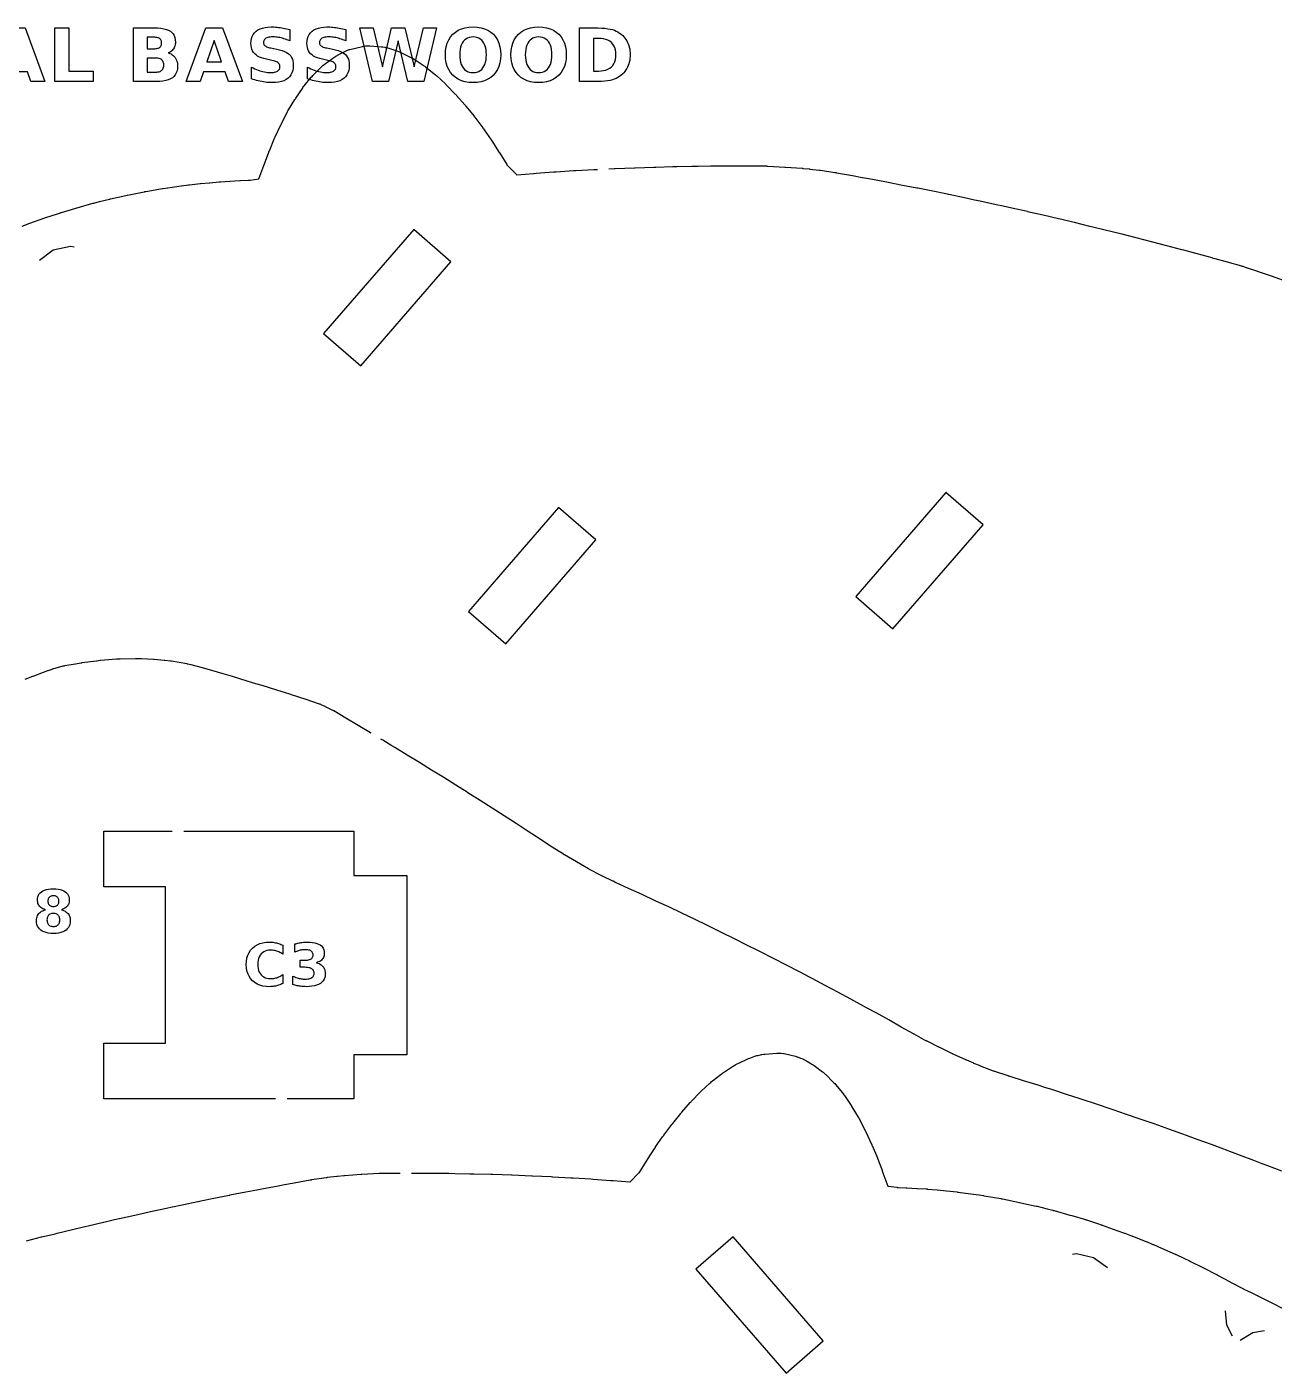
# Model space of a CAD drawing. Header units: millimetres. Extents: x 3 to 297, y 9 to 291.
# Drawn here: x 118.6 to 189.2, y 213.9 to 290.1 of the extents above; entities that cross this region are included whole.
import ezdxf

# ---------------------------------------------------------------- set-up
doc = ezdxf.new("R2010")
doc.units = ezdxf.units.MM
for name, color, linetype in [('CUT', 1, 'CONTINUOUS'), ('ENGRAVE', 5, 'CONTINUOUS'), ('SCORE', 7, 'CONTINUOUS')]:
    doc.layers.add(name, color=color, linetype=linetype)

msp = doc.modelspace()

# ---------------------------------------------------------------- linework, layer by layer
at = {"layer": 'CUT', "color": 1}
for points in [[(118.3047, 278.8255), (118.7427, 278.9843), (118.7467, 278.9858), (119.5867, 279.2874), (119.603, 279.2931), (119.6193, 279.2987), (119.6356, 279.3042), (119.8361, 279.3704), (119.839, 279.3714), (120.4695, 279.578), (120.4891, 279.5843), (120.5087, 279.5904), (120.5284, 279.5963), (121.2862, 279.8191), (121.289, 279.82), (121.4044, 279.8536), (121.4124, 279.8559), (122.3029, 280.1095), (122.3229, 280.115), (122.3428, 280.1204), (122.3629, 280.1256), (122.6829, 280.2061), (122.6861, 280.2069), (123.2539, 280.3483), (123.2732, 280.353), (123.2926, 280.3575), (123.312, 280.3619), (124.0088, 280.5136), (124.0142, 280.5147), (124.2528, 280.5656), (124.2615, 280.5675), (125.22, 280.7654), (125.2392, 280.7692), (125.2584, 280.7729), (125.2776, 280.7764), (125.3039, 280.781), (125.3072, 280.7816), (126.2462, 280.9445), (126.2608, 280.947), (126.2753, 280.9493), (126.2899, 280.9516), (126.5391, 280.9892), (126.5461, 280.9902), (126.5532, 280.9913), (126.5602, 280.9923), (127.3085, 281.097), (127.3181, 281.0983), (127.7294, 281.1528), (127.7457, 281.1549), (127.762, 281.1569), (127.7782, 281.1587), (128.3853, 281.224), (128.3955, 281.2251), (128.9093, 281.2764), (128.92, 281.2775), (129.4655, 281.3275), (129.4867, 281.3293), (129.5077, 281.3309), (129.5287, 281.3323), (130.0528, 281.3637), (130.0566, 281.3639), (130.6263, 281.3964), (130.6373, 281.397), (130.6483, 281.3975), (130.6594, 281.398), (131.117, 281.4166), (131.1461, 281.4184), (131.1752, 281.421), (131.2042, 281.4243), (131.6927, 281.4911), (131.6964, 281.4917), (131.6979, 281.4952), (131.9812, 282.2481), (132.0733, 282.4927), (132.2665, 283.0112), (132.2762, 283.0364), (132.2861, 283.0614), (132.2963, 283.0864), (132.5907, 283.7886), (132.6022, 283.8151), (132.6139, 283.8415), (132.626, 283.8678), (132.951, 284.5579), (132.959, 284.5745), (132.9671, 284.591), (132.9753, 284.6075), (133.1568, 284.9668), (133.2977, 285.2477), (133.3241, 285.2977), (133.3515, 285.3471), (133.38, 285.396), (133.7376, 285.98), (133.754, 286.0061), (133.7707, 286.032), (133.7877, 286.0577), (134.1648, 286.6143), (134.2005, 286.6644), (134.2372, 286.7137), (134.2752, 286.7621), (134.6684, 287.2411), (134.7099, 287.2892), (134.7524, 287.3362), (134.796, 287.3823), (135.2097, 287.7984), (135.2463, 287.8339), (135.2659, 287.8522), (135.3431, 287.9189), (135.3641, 287.9356), (135.4045, 287.9667), (135.8798, 288.3176), (135.9398, 288.3594), (136.0008, 288.3995), (136.063, 288.438), (136.2209, 288.5298), (136.2606, 288.552), (136.3007, 288.5735), (136.3412, 288.5943), (136.573, 288.7087), (136.6405, 288.7398), (136.6764, 288.7551), (136.8161, 288.8056), (136.8535, 288.8169), (136.9252, 288.8363), (137.5009, 288.975), (137.5682, 288.9893), (137.6036, 288.996), (137.7417, 289.0145), (137.881, 289.0188), (137.9171, 289.0181), (137.9858, 289.0149), (138.6378, 288.9679), (138.6937, 288.9626), (138.7231, 288.9593), (138.834, 288.9418), (138.863, 288.936), (138.9179, 288.9238), (139.0527, 288.8908), (139.1129, 288.8746), (139.1725, 288.857), (139.2319, 288.838), (139.5193, 288.7386), (139.5958, 288.7095), (139.6712, 288.6781), (139.7457, 288.6444), (140.2728, 288.3862), (140.3477, 288.3465), (140.4212, 288.3046), (140.4934, 288.2603), (140.9998, 287.9269), (141.0444, 287.8962), (141.0884, 287.8646), (141.1318, 287.8321), (141.6316, 287.4416), (141.679, 287.4028), (141.7254, 287.363), (141.771, 287.322), (142.2595, 286.8625), (142.2802, 286.8426), (142.3007, 286.8225), (142.321, 286.8021), (142.8186, 286.2921), (142.8418, 286.2676), (142.8648, 286.2429), (142.8874, 286.2179), (143.3583, 285.6837), (143.3793, 285.6594), (143.3999, 285.6348), (143.4203, 285.61), (143.8802, 285.0348), (143.8933, 285.0182), (143.9063, 285.0014), (143.9191, 284.9846), (144.3727, 284.3789), (144.3856, 284.3615), (144.3983, 284.344), (144.4108, 284.3263), (144.4486, 284.2723), (144.8461, 283.7057), (144.8599, 283.6857), (144.8735, 283.6655), (144.8869, 283.6452), (145.3086, 282.9951), (145.317, 282.9819), (145.3254, 282.9687), (145.3337, 282.9554), (145.7318, 282.3089), (145.7429, 282.292), (145.777, 282.2487), (145.7908, 282.2338), (146.2814, 281.7379), (146.2908, 281.7288), (146.3038, 281.7296), (147.2482, 281.8049), (147.2603, 281.8058), (147.3909, 281.815), (148.3775, 281.8863), (148.3846, 281.8868), (148.3918, 281.8873), (148.399, 281.8877), (148.5195, 281.8951), (149.516, 281.9587), (149.5229, 281.9591), (149.5298, 281.9595), (149.5366, 281.9599), (149.6402, 281.9654), (150.6617, 282.0223), (150.6739, 282.023), (150.7537, 282.0267), (150.8596, 282.0318)], [(151.5089, 282.0629), (151.8205, 282.0778), (151.8308, 282.0783), (151.8597, 282.0794), (152.9589, 282.124), (152.9891, 282.1252), (152.9988, 282.1255), (154.0499, 282.1604), (154.1651, 282.1642), (154.1752, 282.1645), (155.1341, 282.1888), (155.3524, 282.1943), (155.362, 282.1945), (156.2115, 282.2095), (156.5505, 282.2153), (156.5592, 282.2155), (157.2829, 282.2232), (157.7577, 282.2279), (157.766, 282.228), (158.3484, 282.2301), (158.9746, 282.232), (158.9827, 282.232), (159.4084, 282.2307), (160.1881, 282.2276), (160.2024, 282.2275), (160.2167, 282.2273), (160.231, 282.227), (160.4312, 282.2219), (160.4526, 282.2212), (160.4739, 282.2203), (160.4953, 282.2193), (161.4636, 282.1638), (161.4704, 282.1634), (161.4772, 282.163), (161.484, 282.1625), (161.5039, 282.1612), (161.5114, 282.1606), (162.4488, 282.092), (162.4639, 282.0908), (162.479, 282.0895), (162.494, 282.0881), (162.8407, 282.0548), (162.8525, 282.0536), (162.8643, 282.0524), (162.876, 282.0511), (163.4083, 281.9904), (163.4322, 281.9875), (163.4561, 281.9843), (163.4799, 281.9809), (164.2949, 281.8582), (164.3048, 281.8566), (164.3146, 281.8551), (164.3245, 281.8535), (164.3684, 281.8462), (164.3782, 281.8445), (164.3879, 281.8429), (164.3976, 281.8411), (165.2954, 281.6785), (165.299, 281.6778), (165.8506, 281.5764), (165.8553, 281.5755), (166.2106, 281.5088), (167.1212, 281.3371), (167.4093, 281.283), (167.4147, 281.2819), (168.0291, 281.1639), (168.031, 281.1635), (168.9342, 280.9887), (168.9379, 280.9879), (168.9812, 280.9794), (168.9856, 280.9785), (169.8362, 280.8084), (169.8411, 280.8074), (170.5728, 280.6582), (170.5769, 280.6573), (170.7352, 280.6246), (170.7411, 280.6233), (171.6333, 280.4343), (171.636, 280.4337), (172.1889, 280.3153), (172.1936, 280.3143), (172.5264, 280.2418), (173.4196, 280.0487), (173.8171, 279.9625), (173.8209, 279.9617), (174.3066, 279.855), (174.3112, 279.854), (175.1921, 279.6573), (175.1987, 279.6558), (175.4613, 279.5958), (175.4651, 279.5949), (176.0775, 279.4531), (176.0817, 279.4521), (176.9604, 279.2456), (177.1321, 279.205), (177.1368, 279.2039), (177.8381, 279.0358), (178.7147, 278.8249), (178.8221, 278.799), (178.8254, 278.7982), (179.5859, 278.6128), (179.5901, 278.6117), (180.4537, 278.3982), (180.4623, 278.3961), (180.5281, 278.3793), (180.5304, 278.3787), (181.3259, 278.1749), (181.3295, 278.1739), (182.1936, 277.9498), (182.2654, 277.9313), (182.2677, 277.9307), (183.0554, 277.7253), (183.0583, 277.7246), (183.9166, 277.4988), (183.9208, 277.4977), (184.0159, 277.4723), (184.0175, 277.4719), (184.7749, 277.2691), (184.7807, 277.2675), (185.6297, 277.036), (185.6376, 277.0339), (185.7925, 276.9906), (185.7942, 276.9901), (186.4875, 276.7956), (186.4898, 276.7949), (187.31, 276.5632), (187.3311, 276.5571), (187.3521, 276.5508), (187.3731, 276.5443), (187.613, 276.4679), (187.622, 276.465), (188.1463, 276.294), (188.1629, 276.2884), (188.1795, 276.2828), (188.196, 276.277), (188.98, 275.9983), (188.9817, 275.9977), (189.6571, 275.7566)], [(138.0517, 250.1268), (138.0151, 250.1487), (138.013, 250.1499), (137.321, 250.5654), (136.6202, 250.9824), (135.9498, 251.3798), (135.9306, 251.3907), (135.9113, 251.4012), (135.8918, 251.4114), (135.4822, 251.616), (135.4751, 251.6195), (135.4679, 251.6229), (135.4607, 251.6263), (135.2332, 251.7327), (135.2005, 251.7468), (135.1676, 251.7599), (135.1342, 251.7721), (134.3783, 252.0235), (133.5447, 252.2924), (133.4478, 252.3233), (133.4464, 252.3238), (132.7208, 252.5558), (131.8846, 252.8161), (131.5378, 252.922), (131.5362, 252.9225), (131.0493, 253.0718), (130.21, 253.3233), (129.6753, 253.4793), (129.6736, 253.4798), (129.364, 253.5706), (128.5197, 253.8129), (128.5081, 253.8161), (127.8813, 253.9828), (127.8751, 253.9844), (127.8688, 253.986), (127.8626, 253.9876), (127.6818, 254.0316), (127.6606, 254.0364), (127.6394, 254.0408), (127.6181, 254.0448), (126.7525, 254.1917), (126.7384, 254.1939), (126.7242, 254.196), (126.71, 254.1979), (126.3787, 254.2383), (126.3704, 254.2392), (126.362, 254.2401), (126.3536, 254.241), (125.7858, 254.2944), (125.7725, 254.2955), (125.7591, 254.2965), (125.7457, 254.2973), (125.0598, 254.3317), (125.0491, 254.3322), (125.0383, 254.3325), (125.0276, 254.3328), (124.7655, 254.3367), (124.7537, 254.3368), (124.742, 254.3367), (124.7302, 254.3366), (123.8625, 254.3163), (123.8525, 254.316), (123.8425, 254.3156), (123.8325, 254.3151), (123.6773, 254.3064), (123.6699, 254.3059), (123.6626, 254.3054), (123.6553, 254.3049), (122.7456, 254.2319), (122.735, 254.231), (122.7245, 254.2299), (122.7139, 254.2288), (122.5347, 254.2082), (122.5241, 254.2069), (121.6856, 254.0955), (121.676, 254.0941), (121.6665, 254.0927), (121.6569, 254.0912), (121.3245, 254.0363), (120.7038, 253.9317), (120.6704, 253.9251), (120.6374, 253.9176), (120.6045, 253.9092), (120.0318, 253.7457), (120.019, 253.7419), (120.0062, 253.738), (119.9935, 253.7339), (119.7705, 253.6596), (119.7597, 253.6558), (119.7489, 253.652), (119.7382, 253.6481), (118.915, 253.3391), (118.9079, 253.3364), (118.9008, 253.3337), (118.8937, 253.3308), (118.4542, 253.1533)], [(189.5838, 225.3315), (188.7894, 225.6391), (188.4789, 225.7583), (187.9956, 225.9441), (187.2019, 226.2462), (186.4009, 226.5464), (186.3123, 226.5792), (185.6006, 226.8436), (184.7974, 227.1383), (184.1964, 227.3562), (183.9922, 227.4304), (183.1877, 227.7192), (182.3696, 228.0072), (182.1293, 228.0916), (181.5635, 228.2893), (180.7422, 228.5712), (180.1052, 228.7892), (179.9311, 228.8483), (179.105, 229.124), (178.2883, 229.3951), (178.1242, 229.4486), (177.4564, 229.6652), (176.6347, 229.9308), (176.183, 230.0742), (175.8007, 230.195), (174.9722, 230.4546), (174.2778, 230.6679), (174.1555, 230.7056), (174.1374, 230.7113), (174.1193, 230.7172), (174.1013, 230.7231), (173.3413, 230.9811), (173.319, 230.9888), (173.2969, 230.9968), (173.2747, 231.005), (172.5399, 231.2836), (172.519, 231.2918), (172.4982, 231.3001), (172.4774, 231.3085), (172.1675, 231.4381), (172.162, 231.4404), (171.761, 231.6102), (171.7404, 231.6191), (171.72, 231.6281), (171.6997, 231.6374), (170.9898, 231.9663), (170.9785, 231.9716), (170.9673, 231.9769), (170.9561, 231.9823), (170.2372, 232.3317), (170.2269, 232.3368), (169.5165, 232.6897), (169.4954, 232.7005), (169.4744, 232.7114), (169.4534, 232.7225), (168.7785, 233.0882), (168.7683, 233.0937), (168.7582, 233.0993), (168.7481, 233.1049), (168.0564, 233.4953), (167.3434, 233.8939), (166.6271, 234.2906), (166.0956, 234.5828), (165.9109, 234.6843), (165.1941, 235.0751), (164.4706, 235.4646), (163.7495, 235.8493), (163.0181, 236.2339), (162.9031, 236.294), (162.2906, 236.6139), (161.5605, 236.9923), (160.8289, 237.3684), (160.0941, 237.7424), (159.9014, 237.8396), (159.3568, 238.1139), (158.6188, 238.4827), (157.8787, 238.8493), (157.1322, 239.2152), (157.0502, 239.2554), (156.3956, 239.5735), (155.6386, 239.9345), (154.8968, 240.2874), (154.3416, 240.5468), (154.1348, 240.6427), (153.385, 240.9905), (152.6272, 241.3379), (151.881, 241.6761), (151.868, 241.6821), (151.8549, 241.6881), (151.8419, 241.6943), (151.7448, 241.7408), (151.7403, 241.743), (151.1474, 242.03), (151.1245, 242.0413), (151.1017, 242.0529), (151.079, 242.0647), (150.4158, 242.4176), (150.3959, 242.4284), (150.3762, 242.4393), (150.3565, 242.4504), (149.6792, 242.8407), (149.0027, 243.2302), (148.9818, 243.2424), (148.961, 243.2549), (148.9403, 243.2676), (148.3057, 243.6641), (148.2907, 243.6737), (148.2756, 243.6834), (148.2607, 243.6932), (147.6122, 244.1229), (146.9399, 244.5658), (146.2643, 245.007), (145.5831, 245.4476), (144.9093, 245.8818), (144.2238, 246.3175), (143.5365, 246.7508), (143.4928, 246.7783), (142.8525, 247.1802), (142.1657, 247.6091), (141.4775, 248.0365), (140.7886, 248.4623), (140.0984, 248.8863), (139.4048, 249.3095), (139.4025, 249.311), (139.2365, 249.4127), (138.7193, 249.7276), (138.6096, 249.7932)], [(132.65, 229.425), (122.925, 229.425), (122.925, 232.575), (126.425, 232.575), (126.425, 241.425), (122.925, 241.425), (122.925, 244.575), (126.8, 244.575)], [(127.45, 244.575), (137.075, 244.575), (137.075, 242.075), (140.075, 242.075), (140.075, 231.925), (137.075, 231.925), (137.075, 229.425), (133.3, 229.425)], [(140.3398, 225.2311), (140.6515, 225.2301), (141.234, 225.228), (141.2423, 225.2279), (141.7171, 225.2232), (142.4408, 225.2155), (142.4495, 225.2153), (142.7884, 225.2095), (143.638, 225.1945), (143.6476, 225.1943), (143.8659, 225.1888), (144.8248, 225.1645), (144.8349, 225.1642), (144.9501, 225.1604), (146.0012, 225.1255), (146.0109, 225.1252), (146.0411, 225.124), (147.1403, 225.0794), (147.1692, 225.0783), (147.1795, 225.0778), (148.2463, 225.0267), (148.3261, 225.023), (148.3383, 225.0223), (149.3598, 224.9654), (149.4634, 224.9599), (149.4702, 224.9595), (149.4771, 224.9591), (149.484, 224.9587), (150.4805, 224.8951), (150.601, 224.8877), (150.6082, 224.8873), (150.6154, 224.8868), (150.6225, 224.8863), (151.6091, 224.815), (151.7397, 224.8058), (151.7518, 224.8049), (152.6962, 224.7296), (152.7092, 224.7288), (152.7186, 224.7379), (153.2092, 225.2338), (153.223, 225.2487), (153.2571, 225.292), (153.2682, 225.3089), (153.6663, 225.9554), (153.6746, 225.9687), (153.683, 225.9819), (153.6914, 225.9951), (154.1131, 226.6452), (154.1265, 226.6655), (154.1401, 226.6857), (154.1539, 226.7057), (154.5514, 227.2723), (154.5892, 227.3263), (154.6017, 227.344), (154.6144, 227.3615), (154.6273, 227.3789), (155.0809, 227.9846), (155.0937, 228.0014), (155.1067, 228.0182), (155.1198, 228.0348), (155.5797, 228.61), (155.6001, 228.6348), (155.6207, 228.6594), (155.6417, 228.6837), (156.1126, 229.2179), (156.1352, 229.2429), (156.1582, 229.2676), (156.1814, 229.2921), (156.679, 229.8021), (156.6993, 229.8225), (156.7198, 229.8426), (156.7405, 229.8625), (157.229, 230.322), (157.2746, 230.363), (157.321, 230.4028), (157.3684, 230.4416), (157.8682, 230.8321), (157.9116, 230.8646), (157.9556, 230.8962), (158.0002, 230.9269), (158.5066, 231.2603), (158.5788, 231.3046), (158.6523, 231.3465), (158.7272, 231.3862), (159.2543, 231.6444), (159.3288, 231.6781), (159.4042, 231.7095), (159.4807, 231.7386), (159.7681, 231.838), (159.8275, 231.857), (159.8871, 231.8746), (159.9473, 231.8908), (160.0821, 231.9238), (160.137, 231.936), (160.166, 231.9418), (160.2769, 231.9593), (160.3063, 231.9626), (160.3622, 231.9679), (161.0142, 232.0149), (161.0829, 232.0181), (161.119, 232.0188), (161.2583, 232.0145), (161.3964, 231.996), (161.4318, 231.9893), (161.4991, 231.975), (162.0748, 231.8363), (162.1465, 231.8169), (162.1839, 231.8056), (162.3236, 231.7551), (162.3595, 231.7398), (162.427, 231.7087), (162.6588, 231.5943), (162.6993, 231.5735), (162.7394, 231.552), (162.7791, 231.5298), (162.937, 231.438), (162.9992, 231.3995), (163.0602, 231.3594), (163.1202, 231.3176), (163.5955, 230.9667), (163.6359, 230.9356), (163.6569, 230.9189), (163.7341, 230.8522), (163.7537, 230.8339), (163.7903, 230.7984), (164.204, 230.3823), (164.2476, 230.3362), (164.2901, 230.2892), (164.3316, 230.2411), (164.7248, 229.7621), (164.7628, 229.7137), (164.7995, 229.6644), (164.8352, 229.6143), (165.2123, 229.0577), (165.2293, 229.032), (165.246, 229.0061), (165.2624, 228.98), (165.62, 228.396), (165.6485, 228.3471), (165.6759, 228.2977), (165.7023, 228.2477), (165.8432, 227.9668), (166.0247, 227.6075), (166.0329, 227.591), (166.041, 227.5745), (166.049, 227.5579), (166.374, 226.8678), (166.3861, 226.8415), (166.3978, 226.8151), (166.4093, 226.7886), (166.7037, 226.0864), (166.7139, 226.0614), (166.7238, 226.0364), (166.7335, 226.0112), (166.9267, 225.4927), (167.0188, 225.2481), (167.3021, 224.4952), (167.3036, 224.4917), (167.3073, 224.4911), (167.7958, 224.4243), (167.8248, 224.421), (167.8539, 224.4184), (167.883, 224.4166), (168.3406, 224.398), (168.3517, 224.3975), (168.3627, 224.397), (168.3737, 224.3964), (168.9434, 224.3639), (168.9472, 224.3637), (169.4713, 224.3323), (169.4923, 224.3309), (169.5133, 224.3293), (169.5345, 224.3275), (170.08, 224.2775), (170.0907, 224.2764), (170.6045, 224.2251), (170.6147, 224.224), (171.2218, 224.1587), (171.238, 224.1569), (171.2543, 224.1549), (171.2706, 224.1528), (171.6819, 224.0983), (171.6915, 224.097), (172.4398, 223.9923), (172.4468, 223.9913), (172.4539, 223.9902), (172.4609, 223.9892), (172.7101, 223.9516), (172.7247, 223.9493), (172.7392, 223.947), (172.7538, 223.9445), (173.6928, 223.7816), (173.6961, 223.781), (173.7224, 223.7764), (173.7416, 223.7729), (173.7608, 223.7692), (173.78, 223.7654), (174.7385, 223.5675), (174.7472, 223.5656), (174.9858, 223.5147), (174.9912, 223.5136), (175.688, 223.3619), (175.7074, 223.3575), (175.7268, 223.353), (175.7461, 223.3483), (176.3139, 223.2069), (176.3171, 223.2061), (176.6371, 223.1256), (176.6572, 223.1204), (176.6771, 223.115), (176.6971, 223.1095), (177.5876, 222.8559), (177.5956, 222.8536), (177.711, 222.82), (177.7138, 222.8191), (178.4716, 222.5963), (178.4913, 222.5904), (178.5109, 222.5843), (178.5305, 222.578), (179.161, 222.3714), (179.1639, 222.3704), (179.3644, 222.3042), (179.3807, 222.2987), (179.397, 222.2931), (179.4133, 222.2874), (180.2533, 221.9858), (180.2573, 221.9843), (180.6953, 221.8255), (180.6984, 221.8244), (181.0843, 221.6834), (181.1046, 221.6758), (181.1248, 221.668), (181.145, 221.6601), (181.9407, 221.3398), (181.947, 221.3373), (181.9534, 221.3347), (181.9597, 221.3321), (182.2974, 221.1921), (182.3067, 221.1882), (182.316, 221.1843), (182.3254, 221.1803), (182.7715, 220.9874), (182.7796, 220.9838), (183.5541, 220.6429), (183.5731, 220.6343), (183.592, 220.6256), (183.6108, 220.6168), (184.0478, 220.4079), (184.0503, 220.4067), (184.3614, 220.2572), (184.3676, 220.2542), (184.3737, 220.2512), (184.3799, 220.2482), (185.1494, 219.8685), (185.1598, 219.8634), (185.8894, 219.4956), (185.9113, 219.4843), (185.9331, 219.4727), (185.9548, 219.461), (186.6613, 219.0716), (186.6672, 219.0684), (186.6731, 219.0652), (186.6791, 219.062), (187.4144, 218.6774), (187.4247, 218.6722), (187.435, 218.667), (187.4454, 218.662), (187.8463, 218.4712), (187.8515, 218.4687), (188.1961, 218.3029), (188.2096, 218.2963), (188.2231, 218.2896), (188.2365, 218.2829), (188.9864, 217.901), (188.9884, 217.9), (189.7223, 217.5247)], [(118.5463, 221.3982), (119.4099, 221.6117), (119.4141, 221.6128), (120.1746, 221.7982), (120.1779, 221.799), (120.2853, 221.8249), (121.1619, 222.0358), (121.8632, 222.2039), (121.8679, 222.205), (122.0396, 222.2455), (122.9183, 222.4521), (122.9225, 222.4531), (123.5349, 222.5949), (123.5387, 222.5958), (123.8013, 222.6558), (123.8079, 222.6573), (124.6888, 222.854), (124.6934, 222.855), (125.1791, 222.9617), (125.1829, 222.9625), (125.5803, 223.0487), (126.4736, 223.2418), (126.8064, 223.3143), (126.8111, 223.3153), (127.364, 223.4337), (127.3667, 223.4343), (128.2589, 223.6233), (128.2648, 223.6246), (128.4231, 223.6573), (128.4272, 223.6582), (129.1589, 223.8074), (129.1638, 223.8084), (130.0144, 223.9785), (130.0188, 223.9794), (130.0621, 223.9879), (130.0658, 223.9887), (130.969, 224.1635), (130.9708, 224.1639), (131.5853, 224.2819), (131.5907, 224.283), (131.8788, 224.3371), (132.7894, 224.5088), (133.1447, 224.5755), (133.1494, 224.5764), (133.701, 224.6778), (133.7046, 224.6785), (134.6024, 224.8411), (134.6121, 224.8429), (134.6218, 224.8445), (134.6316, 224.8462), (134.6755, 224.8535), (134.6854, 224.8551), (134.6952, 224.8566), (134.7051, 224.8582), (135.5201, 224.9809), (135.5439, 224.9843), (135.5678, 224.9875), (135.5917, 224.9904), (136.124, 225.0511), (136.1357, 225.0524), (136.1475, 225.0536), (136.1593, 225.0548), (136.506, 225.0881), (136.521, 225.0895), (136.5361, 225.0908), (136.5512, 225.092), (137.4886, 225.1606), (137.4961, 225.1612), (137.516, 225.1625), (137.5228, 225.163), (137.5296, 225.1634), (137.5364, 225.1638), (138.5047, 225.2193), (138.5261, 225.2203), (138.5474, 225.2212), (138.5688, 225.2219), (138.769, 225.227), (138.7833, 225.2273), (138.7976, 225.2275), (138.8119, 225.2276), (139.5915, 225.2307), (139.6898, 225.231)]]:
    msp.add_lwpolyline(points, dxfattribs=at)
for points in [[(135.3591, 272.7391), (137.4665, 270.9107), (142.5716, 276.7948), (140.4642, 278.6232), (135.3591, 272.7391)], [(165.478, 257.8611), (167.5854, 256.0327), (172.6904, 261.9168), (170.583, 263.7452), (165.478, 257.8611)], [(145.6699, 255.188), (150.775, 261.0721), (148.6676, 262.9004), (143.5625, 257.0163), (145.6699, 255.188)], [(156.4284, 219.7948), (161.5335, 213.9107), (163.6409, 215.7391), (158.5358, 221.6232), (156.4284, 219.7948)]]:
    msp.add_lwpolyline(points, close=True, dxfattribs=at)
at = {"layer": 'ENGRAVE', "color": 5}
for points in [[(119.5961, 287), (118.8088, 287), (118.6175, 287.5534), (117.3927, 287.5534), (117.1995, 287), (116.4121, 287), (117.5372, 290.0375), (118.471, 290.0375), (119.5961, 287)], [(120.1656, 287), (120.1656, 290.0375), (120.9489, 290.0375), (120.9489, 287.592), (122.3242, 287.592), (122.3242, 287), (120.1656, 287)], [(127.0089, 288.2867), (127.0435, 288.2135), (127.0704, 288.1353), (127.0896, 288.0521), (127.1011, 287.9639), (127.105, 287.8708), (127.0967, 287.7305), (127.072, 287.6027), (127.0307, 287.4873), (126.973, 287.3843), (126.8987, 287.2938), (126.8079, 287.2157), (126.7003, 287.1498), (126.5756, 287.0958), (126.4336, 287.0539), (126.2745, 287.024), (126.0981, 287.006), (125.9046, 287), (124.6046, 287), (124.6046, 290.0375), (125.7805, 290.0375), (125.9817, 290.0322), (126.1636, 290.0163), (126.326, 289.9897), (126.4691, 289.9525), (126.5928, 289.9047), (126.6971, 289.8463), (126.7838, 289.7761), (126.8547, 289.6932), (126.9099, 289.5976), (126.9493, 289.4891), (126.973, 289.3679), (126.9809, 289.2339), (126.978, 289.1618), (126.9693, 289.0934), (126.9549, 289.0287), (126.9348, 288.9676), (126.9088, 288.9102), (126.8771, 288.8565), (126.8399, 288.8068), (126.7975, 288.7617), (126.75, 288.7209), (126.6972, 288.6847), (126.6392, 288.6529), (126.576, 288.6256), (126.6569, 288.5977), (126.7315, 288.563), (126.7998, 288.5213), (126.8617, 288.4728), (126.9174, 288.4173), (126.9666, 288.355), (127.0089, 288.2867)], [(126.102, 288.943), (126.1312, 288.9722), (126.1551, 289.0058), (126.1737, 289.0437), (126.187, 289.0858), (126.1949, 289.1323), (126.1976, 289.183), (126.1949, 289.2332), (126.187, 289.2792), (126.1737, 289.3211), (126.1551, 289.3589), (126.1312, 289.3925), (126.102, 289.4221), (126.0676, 289.4473), (126.0283, 289.4679), (125.984, 289.4839), (125.9347, 289.4953), (125.8804, 289.5022), (125.8212, 289.5045), (125.3879, 289.5045), (125.3879, 288.8616), (125.8212, 288.8616), (125.8804, 288.8638), (125.9347, 288.8706), (125.984, 288.8819), (126.0283, 288.8977), (126.0676, 288.9181), (126.102, 288.943)], [(130.769, 287), (129.9816, 287), (129.7904, 287.5534), (128.5656, 287.5534), (128.3723, 287), (127.585, 287), (128.71, 290.0375), (129.6439, 290.0375), (130.769, 287)], [(133.1241, 289.4238), (133.0437, 289.4473), (132.964, 289.4679), (132.8854, 289.4853), (132.8083, 289.4995), (132.7326, 289.5106), (132.6584, 289.5185), (132.5857, 289.5232), (132.5144, 289.5248), (132.4249, 289.5227), (132.3435, 289.5162), (132.2703, 289.5055), (132.2052, 289.4905), (132.1482, 289.4711), (132.0994, 289.4475), (132.0583, 289.4194), (132.0248, 289.3865), (131.9987, 289.3488), (131.98, 289.3065), (131.9688, 289.2593), (131.9651, 289.2074), (131.9676, 289.1682), (131.9751, 289.132), (131.9877, 289.0988), (132.0053, 289.0686), (132.028, 289.0414), (132.0556, 289.0172), (132.0899, 288.995), (132.1324, 288.9739), (132.183, 288.9539), (132.2419, 288.9349), (132.3089, 288.917), (132.3842, 288.9002), (132.7179, 288.8331), (132.8786, 288.7962), (133.023, 288.7535), (133.1512, 288.7049), (133.2631, 288.6504), (133.3587, 288.5901), (133.4381, 288.5238), (133.5033, 288.4498), (133.5567, 288.3661), (133.5983, 288.2726), (133.628, 288.1694), (133.6458, 288.0565), (133.6517, 287.9338), (133.6434, 287.7735), (133.6186, 287.6274), (133.5772, 287.4957), (133.5192, 287.3782), (133.4447, 287.275), (133.3536, 287.1862), (133.2456, 287.1112), (133.12, 287.05), (132.977, 287.0023), (132.8165, 286.9682), (132.6386, 286.9478), (132.4432, 286.941), (132.3468, 286.9425), (132.2504, 286.9471), (132.1538, 286.9547), (132.0571, 286.9654), (131.9603, 286.9791), (131.8634, 286.9959), (131.7664, 287.0157), (131.6694, 287.0384), (131.5724, 287.0641), (131.4755, 287.0927), (131.3785, 287.1242), (131.2815, 287.1587), (131.2815, 287.8199), (131.3779, 287.7705), (131.4733, 287.7253), (131.5676, 287.6844), (131.6608, 287.6477), (131.753, 287.6152), (131.844, 287.587), (131.934, 287.563), (132.023, 287.5434), (132.1108, 287.5282), (132.1976, 287.5173), (132.2833, 287.5108), (132.3679, 287.5086), (132.45, 287.511), (132.5255, 287.5181), (132.5943, 287.53), (132.6564, 287.5466), (132.7118, 287.568), (132.7606, 287.5941), (132.8022, 287.6246), (132.8363, 287.6592), (132.8628, 287.6978), (132.8817, 287.7406), (132.8931, 287.7874), (132.8969, 287.8382), (132.8943, 287.8839), (132.8866, 287.9259), (132.8737, 287.9644), (132.8557, 287.9992), (132.8326, 288.0304), (132.8043, 288.0579), (132.7684, 288.0833), (132.7221, 288.1077), (132.6657, 288.1312), (132.5991, 288.1538), (132.5222, 288.1755), (132.4351, 288.1963), (132.1319, 288.2634), (131.9868, 288.2992), (131.8553, 288.3414), (131.7375, 288.3901), (131.6332, 288.4452), (131.5426, 288.5067), (131.4656, 288.5747), (131.4013, 288.65), (131.3486, 288.7336), (131.3077, 288.8255), (131.2784, 288.9255), (131.2609, 289.0339), (131.255, 289.1505), (131.2632, 289.2959), (131.2876, 289.4297), (131.3283, 289.5518), (131.3853, 289.6623), (131.4585, 289.7611), (131.548, 289.8483), (131.6528, 289.9229), (131.7718, 289.9839), (131.9051, 290.0314), (132.0526, 290.0653), (132.2143, 290.0857), (132.3903, 290.0924), (132.4741, 290.0914), (132.5587, 290.0883), (132.6441, 290.083), (132.7303, 290.0757), (132.8173, 290.0663), (132.905, 290.0548), (132.9937, 290.0412), (133.0834, 290.0255), (133.1741, 290.0078), (133.2658, 289.9879), (133.3586, 289.9659), (133.4523, 289.9419), (133.4523, 289.299), (133.3692, 289.3348), (133.2868, 289.3675), (133.2051, 289.3972), (133.1241, 289.4238)], [(136.2916, 289.4238), (136.2113, 289.4473), (136.1316, 289.4679), (136.053, 289.4853), (135.9758, 289.4995), (135.9002, 289.5106), (135.826, 289.5185), (135.7532, 289.5232), (135.682, 289.5248), (135.5924, 289.5227), (135.5111, 289.5162), (135.4378, 289.5055), (135.3727, 289.4905), (135.3158, 289.4711), (135.2669, 289.4475), (135.2259, 289.4194), (135.1923, 289.3865), (135.1662, 289.3488), (135.1476, 289.3065), (135.1364, 289.2593), (135.1326, 289.2074), (135.1352, 289.1682), (135.1427, 289.132), (135.1553, 289.0988), (135.1729, 289.0686), (135.1955, 289.0414), (135.2232, 289.0172), (135.2575, 288.995), (135.2999, 288.9739), (135.3506, 288.9539), (135.4095, 288.9349), (135.4765, 288.917), (135.5518, 288.9002), (135.8854, 288.8331), (136.0461, 288.7962), (136.1906, 288.7535), (136.3188, 288.7049), (136.4307, 288.6504), (136.5263, 288.5901), (136.6056, 288.5238), (136.6709, 288.4498), (136.7243, 288.3661), (136.7658, 288.2726), (136.7955, 288.1694), (136.8133, 288.0565), (136.8193, 287.9338), (136.811, 287.7735), (136.7861, 287.6274), (136.7447, 287.4957), (136.6868, 287.3782), (136.6123, 287.275), (136.5212, 287.1862), (136.4131, 287.1112), (136.2876, 287.05), (136.1446, 287.0023), (135.9841, 286.9682), (135.8062, 286.9478), (135.6108, 286.941), (135.5144, 286.9425), (135.4179, 286.9471), (135.3214, 286.9547), (135.2247, 286.9654), (135.1278, 286.9791), (135.0309, 286.9959), (134.9339, 287.0157), (134.837, 287.0384), (134.74, 287.0641), (134.643, 287.0927), (134.546, 287.1242), (134.4491, 287.1587), (134.4491, 287.8199), (134.5455, 287.7705), (134.6409, 287.7253), (134.7352, 287.6844), (134.8284, 287.6477), (134.9205, 287.6152), (135.0116, 287.587), (135.1016, 287.563), (135.1905, 287.5434), (135.2784, 287.5282), (135.3651, 287.5173), (135.4509, 287.5108), (135.5355, 287.5086), (135.6176, 287.511), (135.693, 287.5181), (135.7618, 287.53), (135.8239, 287.5466), (135.8794, 287.568), (135.9281, 287.5941), (135.9698, 287.6246), (136.0039, 287.6592), (136.0304, 287.6978), (136.0493, 287.7406), (136.0607, 287.7874), (136.0645, 287.8382), (136.0619, 287.8839), (136.0542, 287.9259), (136.0413, 287.9644), (136.0233, 287.9992), (136.0002, 288.0304), (135.9719, 288.0579), (135.9359, 288.0833), (135.8897, 288.1077), (135.8333, 288.1312), (135.7666, 288.1538), (135.6897, 288.1755), (135.6026, 288.1963), (135.2995, 288.2634), (135.1544, 288.2992), (135.0229, 288.3414), (134.905, 288.3901), (134.8008, 288.4452), (134.7102, 288.5067), (134.6332, 288.5747), (134.5688, 288.65), (134.5162, 288.7336), (134.4753, 288.8255), (134.446, 288.9255), (134.4285, 289.0339), (134.4226, 289.1505), (134.4307, 289.2959), (134.4552, 289.4297), (134.4958, 289.5518), (134.5528, 289.6623), (134.6261, 289.7611), (134.7156, 289.8483), (134.8204, 289.9229), (134.9394, 289.9839), (135.0726, 290.0314), (135.2201, 290.0653), (135.3819, 290.0857), (135.5579, 290.0924), (135.6417, 290.0914), (135.7263, 290.0883), (135.8117, 290.083), (135.8978, 290.0757), (135.9848, 290.0663), (136.0726, 290.0548), (136.1613, 290.0412), (136.2509, 290.0255), (136.3417, 290.0078), (136.4334, 289.9879), (136.5261, 289.9659), (136.6199, 289.9419), (136.6199, 289.299), (136.5368, 289.3348), (136.4544, 289.3675), (136.3727, 289.3972), (136.2916, 289.4238)], [(141.0122, 290.0375), (141.7568, 290.0375), (141.0407, 287), (140.1374, 287), (139.586, 289.3092), (139.0408, 287), (138.1375, 287), (137.4152, 290.0375), (138.1659, 290.0375), (138.6908, 287.8301), (139.2117, 290.0375), (139.9665, 290.0375), (140.4873, 287.8301), (141.0122, 290.0375)], [(144.9712, 289.6733), (145.098, 289.5248), (145.2018, 289.3584), (145.2825, 289.1744), (145.3401, 288.9726), (145.3747, 288.753), (145.3862, 288.5157), (145.3747, 288.279), (145.3401, 288.06), (145.2825, 287.8586), (145.2018, 287.6748), (145.098, 287.5086), (144.9712, 287.3601), (144.824, 287.232), (144.6592, 287.1273), (144.4768, 287.0458), (144.2767, 286.9876), (144.0591, 286.9526), (143.8237, 286.941), (143.589, 286.9526), (143.3717, 286.9876), (143.1719, 287.0458), (142.9896, 287.1273), (142.8247, 287.232), (142.6773, 287.3601), (142.5502, 287.5086), (142.4461, 287.6748), (142.3652, 287.8586), (142.3075, 288.06), (142.2728, 288.279), (142.2612, 288.5157), (142.2728, 288.753), (142.3075, 288.9726), (142.3652, 289.1744), (142.4461, 289.3584), (142.5502, 289.5248), (142.6773, 289.6733), (142.8247, 289.8014), (142.9896, 289.9062), (143.1719, 289.9877), (143.3717, 290.0459), (143.589, 290.0808), (143.8237, 290.0924), (144.0591, 290.0808), (144.2767, 290.0459), (144.4768, 289.9877), (144.6592, 289.9062), (144.824, 289.8014), (144.9712, 289.6733)], [(143.2683, 289.2603), (143.208, 289.1662), (143.1587, 289.06), (143.1203, 288.9419), (143.0929, 288.8118), (143.0764, 288.6698), (143.071, 288.5157), (143.0764, 288.3623), (143.0929, 288.2207), (143.1203, 288.091), (143.1587, 287.9732), (143.208, 287.8672), (143.2683, 287.7731), (143.3386, 287.6923), (143.4177, 287.6262), (143.5058, 287.5747), (143.6029, 287.538), (143.7088, 287.516), (143.8237, 287.5086), (143.9392, 287.516), (144.0457, 287.538), (144.1431, 287.5747), (144.2315, 287.6262), (144.3109, 287.6923), (144.3812, 287.7731), (144.4415, 287.8672), (144.4908, 287.9732), (144.5292, 288.091), (144.5566, 288.2207), (144.5731, 288.3623), (144.5785, 288.5157), (144.5731, 288.6698), (144.5566, 288.8118), (144.5292, 288.9419), (144.4908, 289.06), (144.4415, 289.1662), (144.3812, 289.2603), (144.3109, 289.3412), (144.2315, 289.4073), (144.1431, 289.4587), (144.0457, 289.4954), (143.9392, 289.5175), (143.8237, 289.5248), (143.7088, 289.5175), (143.6029, 289.4954), (143.5058, 289.4587), (143.4177, 289.4073), (143.3386, 289.3412), (143.2683, 289.2603)], [(148.6799, 289.6733), (148.8067, 289.5248), (148.9105, 289.3584), (148.9912, 289.1744), (149.0489, 288.9726), (149.0834, 288.753), (149.095, 288.5157), (149.0834, 288.279), (149.0489, 288.06), (148.9912, 287.8586), (148.9105, 287.6748), (148.8067, 287.5086), (148.6799, 287.3601), (148.5328, 287.232), (148.368, 287.1273), (148.1855, 287.0458), (147.9855, 286.9876), (147.7678, 286.9526), (147.5325, 286.941), (147.2977, 286.9526), (147.0805, 286.9876), (146.8807, 287.0458), (146.6983, 287.1273), (146.5334, 287.232), (146.386, 287.3601), (146.2589, 287.5086), (146.1549, 287.6748), (146.074, 287.8586), (146.0162, 288.06), (145.9815, 288.279), (145.97, 288.5157), (145.9815, 288.753), (146.0162, 288.9726), (146.074, 289.1744), (146.1549, 289.3584), (146.2589, 289.5248), (146.386, 289.6733), (146.5334, 289.8014), (146.6983, 289.9062), (146.8807, 289.9877), (147.0805, 290.0459), (147.2977, 290.0808), (147.5325, 290.0924), (147.7678, 290.0808), (147.9855, 290.0459), (148.1855, 289.9877), (148.368, 289.9062), (148.5328, 289.8014), (148.6799, 289.6733)], [(146.9771, 289.2603), (146.9168, 289.1662), (146.8674, 289.06), (146.829, 288.9419), (146.8016, 288.8118), (146.7852, 288.6698), (146.7797, 288.5157), (146.7852, 288.3623), (146.8016, 288.2207), (146.829, 288.091), (146.8674, 287.9732), (146.9168, 287.8672), (146.9771, 287.7731), (147.0473, 287.6923), (147.1265, 287.6262), (147.2146, 287.5747), (147.3116, 287.538), (147.4176, 287.516), (147.5325, 287.5086), (147.648, 287.516), (147.7545, 287.538), (147.8519, 287.5747), (147.9403, 287.6262), (148.0196, 287.6923), (148.0899, 287.7731), (148.1502, 287.8672), (148.1996, 287.9732), (148.2379, 288.091), (148.2653, 288.2207), (148.2818, 288.3623), (148.2873, 288.5157), (148.2818, 288.6698), (148.2653, 288.8118), (148.2379, 288.9419), (148.1996, 289.06), (148.1502, 289.1662), (148.0899, 289.2603), (148.0196, 289.3412), (147.9403, 289.4073), (147.8519, 289.4587), (147.7545, 289.4954), (147.648, 289.5175), (147.5325, 289.5248), (147.4176, 289.5175), (147.3116, 289.4954), (147.2146, 289.4587), (147.1265, 289.4073), (147.0473, 289.3412), (146.9771, 289.2603)], [(151.7102, 289.9388), (151.8204, 289.9021), (151.9253, 289.8578), (152.0247, 289.8058), (152.1189, 289.7462), (152.2076, 289.679), (152.291, 289.6042), (152.3592, 289.5339), (152.4212, 289.4602), (152.4772, 289.3829), (152.527, 289.3022), (152.5708, 289.2179), (152.6084, 289.1301), (152.6401, 289.0386), (152.666, 288.9432), (152.6862, 288.8438), (152.7006, 288.7404), (152.7093, 288.6331), (152.7122, 288.5218), (152.7093, 288.4093), (152.7006, 288.3008), (152.6862, 288.1965), (152.666, 288.0964), (152.6401, 288.0003), (152.6084, 287.9084), (152.5708, 287.8203), (152.527, 287.7358), (152.4772, 287.6549), (152.4212, 287.5775), (152.3592, 287.5036), (152.291, 287.4333), (152.2069, 287.3585), (152.1174, 287.2913), (152.0225, 287.2317), (151.9221, 287.1797), (151.8163, 287.1354), (151.7051, 287.0987), (151.5817, 287.0685), (151.4392, 287.0439), (151.2778, 287.0247), (151.0974, 287.011), (150.8981, 287.0027), (150.6797, 287), (149.8537, 287), (149.8537, 290.0375), (150.6797, 290.0375), (150.9005, 290.0348), (151.1016, 290.0266), (151.2832, 290.0128), (151.4451, 289.9937), (151.5874, 289.969), (151.7102, 289.9388)], [(128.7609, 288.1169), (129.593, 288.1169), (129.178, 289.3254), (128.7609, 288.1169)], [(151.5604, 287.7573), (151.6512, 287.8301), (151.7286, 287.9154), (151.7919, 288.0127), (151.8411, 288.122), (151.8763, 288.2433), (151.8974, 288.3766), (151.9045, 288.5218), (151.8975, 288.6664), (151.8764, 288.799), (151.8414, 288.9196), (151.7923, 289.0282), (151.7293, 289.1248), (151.6522, 289.2095), (151.5617, 289.2816), (151.4585, 289.3406), (151.3424, 289.3865), (151.2136, 289.4193), (151.0721, 289.4389), (150.9177, 289.4455), (150.637, 289.4455), (150.637, 287.592), (150.9177, 287.592), (151.0715, 287.5987), (151.2126, 287.6185), (151.3412, 287.6516), (151.4571, 287.6978), (151.5604, 287.7573)], [(126.239, 287.6688), (126.2688, 287.7105), (126.2919, 287.7579), (126.3085, 287.8109), (126.3184, 287.8695), (126.3217, 287.9338), (126.3184, 287.9969), (126.3086, 288.0544), (126.2922, 288.1065), (126.2693, 288.1531), (126.2398, 288.1942), (126.2037, 288.2299), (126.161, 288.26), (126.1117, 288.2847), (126.0557, 288.3039), (125.993, 288.3176), (125.9237, 288.3258), (125.8477, 288.3285), (125.3879, 288.3285), (125.3879, 287.533), (125.8477, 287.533), (125.9231, 287.5358), (125.992, 287.5441), (126.0544, 287.558), (126.1103, 287.5773), (126.1598, 287.6023), (126.2027, 287.6327), (126.239, 287.6688)], [(119.4266, 240.2171), (119.374, 240.2533), (119.3275, 240.2934), (119.287, 240.3375), (119.2527, 240.3856), (119.2246, 240.4374), (119.2028, 240.493), (119.1872, 240.5524), (119.1778, 240.6156), (119.1747, 240.6826), (119.1811, 240.7811), (119.2002, 240.8714), (119.2321, 240.9536), (119.2767, 241.0277), (119.3341, 241.0936), (119.4042, 241.1513), (119.4867, 241.2006), (119.5811, 241.2409), (119.6874, 241.2722), (119.8057, 241.2946), (119.9359, 241.308), (120.078, 241.3125), (120.2192, 241.308), (120.3486, 241.2947), (120.4662, 241.2724), (120.5721, 241.2412), (120.6662, 241.2012), (120.7486, 241.1522), (120.8187, 241.0946), (120.8761, 241.0287), (120.9207, 240.9546), (120.9526, 240.8722), (120.9717, 240.7815), (120.9781, 240.6826), (120.975, 240.6156), (120.9655, 240.5524), (120.9498, 240.493), (120.9278, 240.4374), (120.8995, 240.3856), (120.865, 240.3375), (120.8243, 240.2934), (120.7775, 240.2533), (120.7248, 240.2171), (120.666, 240.1849), (120.6013, 240.1567), (120.5305, 240.1325), (120.6096, 240.1073), (120.682, 240.0774), (120.7476, 240.0427), (120.8065, 240.0033), (120.8586, 239.9592), (120.904, 239.9103), (120.9426, 239.8568), (120.9741, 239.7988), (120.9986, 239.7364), (121.0162, 239.6694), (121.0267, 239.598), (121.0302, 239.5221), (121.0235, 239.4066), (121.0035, 239.3009), (120.9702, 239.2049), (120.9235, 239.1188), (120.8635, 239.0425), (120.7901, 238.9761), (120.7036, 238.9196), (120.6043, 238.8734), (120.4921, 238.8375), (120.3669, 238.8118), (120.2289, 238.7965), (120.078, 238.7913), (119.9266, 238.7965), (119.788, 238.8118), (119.6624, 238.8375), (119.5496, 238.8734), (119.4497, 238.9196), (119.3627, 238.9761), (119.2888, 239.0425), (119.2284, 239.1188), (119.1814, 239.2049), (119.1479, 239.3009), (119.1277, 239.4066), (119.121, 239.5221), (119.1245, 239.598), (119.135, 239.6694), (119.1525, 239.7364), (119.1771, 239.7988), (119.2086, 239.8568), (119.2471, 239.9103), (119.2926, 239.9592), (119.3447, 240.0033), (119.4036, 240.0427), (119.4692, 240.0774), (119.5416, 240.1073), (119.6207, 240.1325), (119.5499, 240.1567), (119.4852, 240.1849), (119.4266, 240.2171)], [(119.7761, 240.53), (119.7873, 240.4909), (119.803, 240.4556), (119.8231, 240.424), (119.8477, 240.3961), (119.8765, 240.3723), (119.9091, 240.3527), (119.9456, 240.3375), (119.9859, 240.3267), (120.03, 240.3202), (120.078, 240.318), (120.125, 240.3202), (120.1683, 240.3267), (120.2078, 240.3375), (120.2437, 240.3527), (120.2758, 240.3723), (120.3043, 240.3961), (120.3286, 240.424), (120.3486, 240.4556), (120.3641, 240.4909), (120.3752, 240.53), (120.3818, 240.5727), (120.384, 240.6191), (120.3818, 240.6655), (120.3752, 240.7082), (120.3641, 240.7471), (120.3486, 240.7822), (120.3286, 240.8136), (120.3043, 240.8413), (120.2758, 240.8649), (120.2437, 240.8842), (120.2078, 240.8993), (120.1683, 240.91), (120.125, 240.9165), (120.078, 240.9186), (120.03, 240.9164), (119.9859, 240.9099), (119.9456, 240.8991), (119.9091, 240.8839), (119.8765, 240.8643), (119.8477, 240.8405), (119.8231, 240.8126), (119.803, 240.7812), (119.7873, 240.7461), (119.7761, 240.7074), (119.7694, 240.6651), (119.7672, 240.6191), (119.7694, 240.5727), (119.7761, 240.53)], [(119.9226, 239.9018), (119.8798, 239.8831), (119.8416, 239.8591), (119.8078, 239.8297), (119.779, 239.7954), (119.7554, 239.7565), (119.737, 239.713), (119.7239, 239.6648), (119.7161, 239.612), (119.7134, 239.5547), (119.7161, 239.4973), (119.7239, 239.4446), (119.737, 239.3966), (119.7554, 239.3532), (119.779, 239.3145), (119.8078, 239.2804), (119.8416, 239.2513), (119.8798, 239.2275), (119.9226, 239.209), (119.9699, 239.1958), (120.0217, 239.1878), (120.078, 239.1852), (120.1338, 239.1878), (120.1851, 239.1958), (120.2318, 239.209), (120.2741, 239.2275), (120.3118, 239.2513), (120.345, 239.2804), (120.3733, 239.3145), (120.3965, 239.3532), (120.4145, 239.3966), (120.4274, 239.4446), (120.4352, 239.4973), (120.4377, 239.5547), (120.4352, 239.6125), (120.4274, 239.6656), (120.4145, 239.714), (120.3965, 239.7576), (120.3733, 239.7964), (120.345, 239.8305), (120.3118, 239.8596), (120.2741, 239.8834), (120.2318, 239.902), (120.1851, 239.9152), (120.1338, 239.9231), (120.078, 239.9258), (120.0217, 239.9231), (119.9699, 239.9151), (119.9226, 239.9018)], [(133.0007, 235.9298), (132.9419, 235.9037), (132.8824, 235.8799), (132.822, 235.8586), (132.7609, 235.8398), (132.6989, 235.8234), (132.636, 235.8094), (132.5723, 235.7981), (132.5076, 235.7892), (132.4421, 235.7829), (132.3756, 235.7791), (132.3083, 235.7778), (132.1129, 235.7872), (131.9316, 235.8155), (131.7642, 235.8626), (131.6109, 235.9286), (131.4716, 236.0135), (131.3464, 236.1172), (131.2379, 236.237), (131.1492, 236.3702), (131.0802, 236.5169), (131.031, 236.6771), (131.0014, 236.8506), (130.9915, 237.0376), (131.0014, 237.225), (131.031, 237.399), (131.0802, 237.5594), (131.1492, 237.7063), (131.2379, 237.8397), (131.3464, 237.9596), (131.4716, 238.0633), (131.6109, 238.1481), (131.7642, 238.2141), (131.9316, 238.2613), (132.1129, 238.2895), (132.3083, 238.299), (132.3756, 238.2977), (132.4421, 238.2939), (132.5076, 238.2876), (132.5723, 238.2787), (132.636, 238.2673), (132.6989, 238.2534), (132.7609, 238.237), (132.822, 238.2181), (132.8824, 238.1968), (132.9419, 238.1731), (133.0007, 238.1469), (133.0586, 238.1183), (133.0586, 237.6154), (133.0007, 237.6532), (132.943, 237.6875), (132.8857, 237.7183), (132.8286, 237.7456), (132.7717, 237.7693), (132.7152, 237.7895), (132.6582, 237.8064), (132.6003, 237.8203), (132.5414, 237.831), (132.4815, 237.8387), (132.4206, 237.8433), (132.3587, 237.8449), (132.2509, 237.8389), (132.1511, 237.821), (132.0592, 237.7911), (131.9753, 237.7494), (131.8994, 237.6957), (131.8314, 237.63), (131.7727, 237.5539), (131.7247, 237.4687), (131.6873, 237.3745), (131.6607, 237.2712), (131.6447, 237.1589), (131.6393, 237.0376), (131.6447, 236.9167), (131.6607, 236.8048), (131.6873, 236.7019), (131.7247, 236.6079), (131.7727, 236.5228), (131.8314, 236.4467), (131.8994, 236.3811), (131.9753, 236.3274), (132.0592, 236.2856), (132.1511, 236.2558), (132.2509, 236.2379), (132.3587, 236.2319), (132.4206, 236.2334), (132.4815, 236.238), (132.5414, 236.2457), (132.6003, 236.2565), (132.6582, 236.2703), (132.7152, 236.2872), (132.7717, 236.3074), (132.8286, 236.3312), (132.8857, 236.3584), (132.943, 236.3892), (133.0007, 236.4236), (133.0586, 236.4614), (133.0586, 235.9585), (133.0007, 235.9298)], [(135.0365, 237.1115), (135.1086, 237.0825), (135.1741, 237.0483), (135.2331, 237.009), (135.2855, 236.9644), (135.3314, 236.9147), (135.3705, 236.86), (135.4024, 236.8005), (135.4272, 236.7363), (135.445, 236.6673), (135.4556, 236.5936), (135.4592, 236.5151), (135.4515, 236.3995), (135.4284, 236.2935), (135.39, 236.1971), (135.3362, 236.1104), (135.267, 236.0333), (135.1825, 235.9658), (135.0832, 235.9083), (134.9698, 235.8613), (134.8423, 235.8248), (134.7007, 235.7987), (134.545, 235.783), (134.3752, 235.7778), (134.3128, 235.7786), (134.2503, 235.7811), (134.1878, 235.7853), (134.1253, 235.7912), (134.0627, 235.7987), (134, 235.8079), (133.9375, 235.8188), (133.8752, 235.8313), (133.8131, 235.8455), (133.7512, 235.8614), (133.6895, 235.879), (133.6281, 235.8982), (133.6281, 236.3816), (133.6867, 236.3535), (133.745, 236.3278), (133.8033, 236.3045), (133.8614, 236.2836), (133.9194, 236.2651), (133.9772, 236.249), (134.0349, 236.2353), (134.0922, 236.2241), (134.1492, 236.2154), (134.2058, 236.2092), (134.2622, 236.2055), (134.3182, 236.2042), (134.398, 236.2066), (134.4713, 236.2138), (134.5382, 236.2258), (134.5985, 236.2426), (134.6525, 236.2641), (134.6999, 236.2905), (134.7404, 236.3213), (134.7736, 236.3563), (134.7994, 236.3955), (134.8178, 236.4388), (134.8289, 236.4863), (134.8326, 236.5379), (134.8288, 236.591), (134.8175, 236.6396), (134.7986, 236.6838), (134.7721, 236.7234), (134.7382, 236.7586), (134.6966, 236.7894), (134.6478, 236.8155), (134.5917, 236.8368), (134.5284, 236.8534), (134.4579, 236.8653), (134.3803, 236.8724), (134.2954, 236.8748), (134.0448, 236.8748), (134.0448, 237.2785), (134.3085, 237.2785), (134.3838, 237.2805), (134.4524, 237.2867), (134.5144, 237.297), (134.5696, 237.3114), (134.6182, 237.3299), (134.66, 237.3525), (134.6953, 237.3793), (134.7242, 237.4105), (134.7467, 237.4459), (134.7627, 237.4856), (134.7724, 237.5296), (134.7756, 237.5779), (134.7725, 237.6228), (134.7631, 237.6642), (134.7475, 237.702), (134.7257, 237.7363), (134.6976, 237.7671), (134.6633, 237.7944), (134.6233, 237.8178), (134.5781, 237.8369), (134.5278, 237.8518), (134.4723, 237.8624), (134.4117, 237.8688), (134.3459, 237.8709), (134.2954, 237.8699), (134.2446, 237.8671), (134.1937, 237.8624), (134.1426, 237.8557), (134.0914, 237.8472), (134.0399, 237.8367), (133.9884, 237.8244), (133.937, 237.8103), (133.8857, 237.7944), (133.8345, 237.7767), (133.7833, 237.7571), (133.7323, 237.7358), (133.7323, 238.1948), (133.7941, 238.2114), (133.8556, 238.2266), (133.917, 238.2404), (133.9782, 238.2527), (134.0393, 238.2635), (134.1001, 238.2729), (134.1607, 238.2809), (134.2209, 238.2874), (134.2808, 238.2924), (134.3403, 238.2961), (134.3994, 238.2982), (134.4582, 238.299), (134.6095, 238.2946), (134.7475, 238.2817), (134.8722, 238.2601), (134.9837, 238.2299), (135.082, 238.191), (135.167, 238.1435), (135.2389, 238.0873), (135.2977, 238.0224), (135.3434, 237.9488), (135.3761, 237.8665), (135.3957, 237.7754), (135.4022, 237.6756), (135.3991, 237.6067), (135.3897, 237.542), (135.3741, 237.4817), (135.3523, 237.4257), (135.3242, 237.3739), (135.2899, 237.3265), (135.2495, 237.2834), (135.2031, 237.2448), (135.1507, 237.2107), (135.0924, 237.1811), (135.0281, 237.1559), (134.9579, 237.1352), (135.0365, 237.1115)]]:
    msp.add_lwpolyline(points, close=True, dxfattribs=at)
at = {"layer": 'SCORE', "color": 7}
for points in [[(121.2536, 277.6345), (121.0381, 277.6722), (120.0616, 277.4564), (119.2828, 276.8782)], [(177.7464, 220.6345), (177.9619, 220.6722), (178.9384, 220.4564), (179.7172, 219.8782)], [(186.7996, 216.0018), (186.468, 216.613), (186.406, 217.4275)], [(187.231, 215.7819), (187.939, 216.2039), (188.6148, 216.3221)]]:
    msp.add_lwpolyline(points, dxfattribs=at)

doc.saveas('drawing.dxf')
